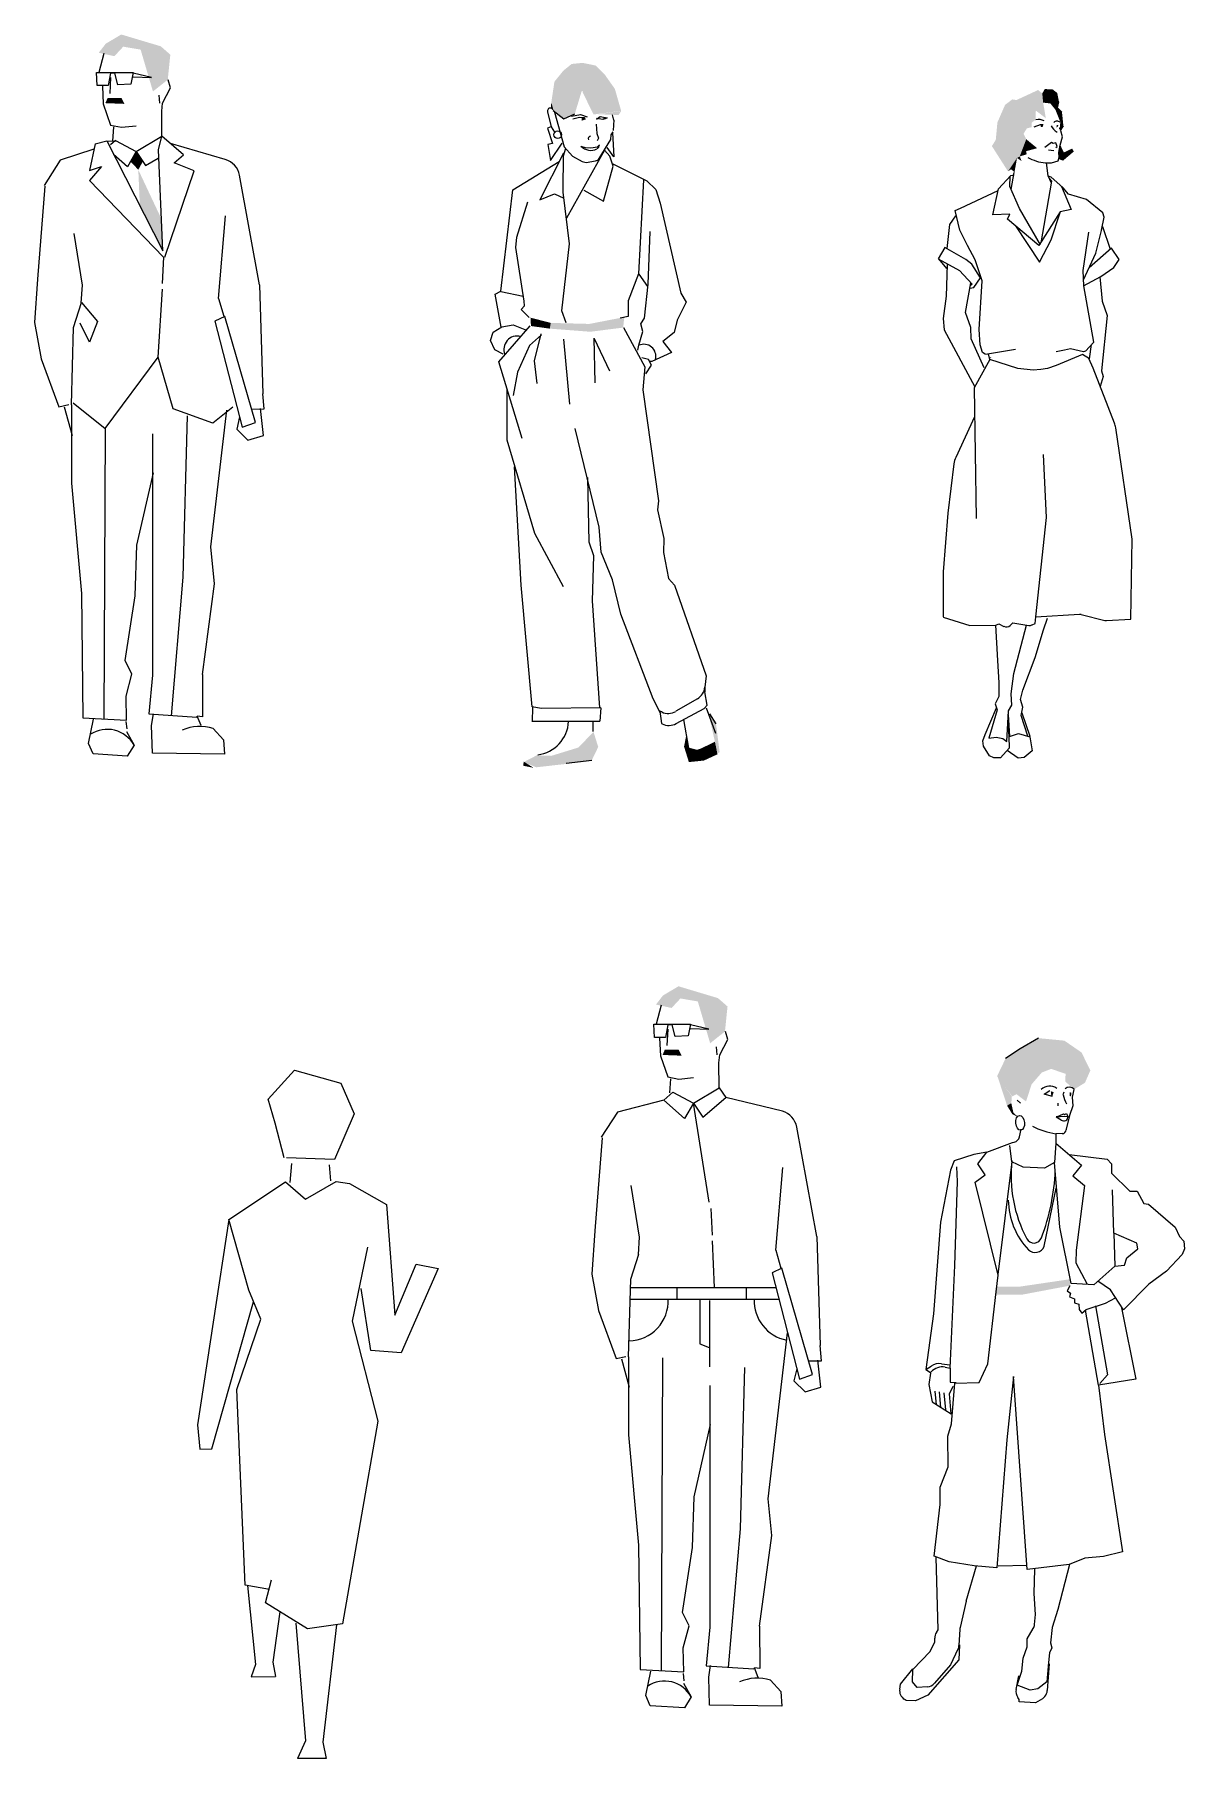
# Model space of a CAD drawing. Extents: x 116 to 135, y 123.1 to 129.1.
# Drawn here: x 127.415 to 130.249, y 123.714 to 127.963 of the extents above; entities that cross this region are included whole.
import ezdxf

# ---------------------------------------------------------------- set-up
doc = ezdxf.new("R2010")
doc.units = 0
doc.layers.get('0').update_dxf_attribs({"linetype": 'CONTINUOUS'})

msp = doc.modelspace()

# ---------------------------------------------------------------- linework, layer by layer
for p, q in [((127.586, 127.916), (127.5734, 127.8691)), ((127.5698, 127.8366), (127.568, 127.8691)), ((127.568, 127.8691), (127.6077, 127.8691)), ((127.6023, 127.8673), (127.5969, 127.8366)), ((127.6023, 127.8565), (127.6005, 127.8168)), ((127.6131, 127.8673), (127.6023, 127.8673)), ((127.6077, 127.8691), (127.6582, 127.8691)), ((127.6203, 127.8384), (127.6131, 127.8673)), ((127.6582, 127.8691), (127.6528, 127.8402)), ((127.7033, 127.8565), (127.6582, 127.8673)), ((127.6582, 127.8583), (127.7033, 127.8565)), ((127.7502, 127.8312), (127.7448, 127.851)), ((127.5969, 127.8366), (127.5698, 127.8366)), ((127.5824, 127.8348), (127.5842, 127.7915)), ((127.6528, 127.8402), (127.6203, 127.8384)), ((127.7214, 127.8132), (127.7232, 127.7933)), ((127.7304, 127.7933), (127.7502, 127.8312)), ((127.5842, 127.7915), (127.6023, 127.7392)), ((127.7286, 127.7735), (127.7304, 127.7933)), ((127.729, 127.7121), (127.7286, 127.7735)), ((128.679, 127.7721), (128.6878, 127.7349)), ((128.6932, 127.7754), (128.7196, 127.7543)), ((128.6965, 127.7711), (128.7202, 127.686)), ((128.7196, 127.7543), (128.7462, 127.7673)), ((128.7385, 127.7613), (128.7603, 127.7654)), ((128.7603, 127.7654), (128.777, 127.7598)), ((128.8429, 127.7517), (128.8393, 127.7641)), ((129.9358, 127.7814), (129.9395, 127.7965)), ((129.9469, 127.771), (129.9358, 127.7814)), ((127.6023, 127.7392), (127.6293, 127.7337)), ((127.6093, 127.7346), (127.607, 127.6997)), ((127.6293, 127.7337), (127.6654, 127.7374)), ((128.6873, 127.7347), (128.679, 127.7317)), ((128.679, 127.7317), (128.6914, 127.6938)), ((128.6878, 127.7349), (128.6967, 127.7216)), ((128.7416, 127.7543), (128.7581, 127.7585)), ((128.7581, 127.7585), (128.7701, 127.7579)), ((128.7701, 127.7579), (128.7708, 127.7529)), ((128.7988, 127.7413), (128.8006, 127.7182)), ((128.8001, 127.7539), (128.8088, 127.7608)), ((128.8152, 127.7526), (128.8001, 127.7556)), ((128.8088, 127.7608), (128.8263, 127.7574)), ((128.8263, 127.7574), (128.8152, 127.7526)), ((128.8362, 127.7153), (128.8413, 127.723)), ((128.8419, 127.7255), (128.8431, 127.7519)), ((129.8787, 127.7351), (129.8942, 127.7408)), ((129.8942, 127.7408), (129.9007, 127.7408)), ((129.9432, 127.7259), (129.9503, 127.7377)), ((129.9485, 127.7099), (129.9439, 127.7252)), ((127.5616, 127.6798), (127.4781, 127.6524)), ((127.5645, 127.6934), (127.5503, 127.6273)), ((127.5645, 127.6934), (127.5935, 127.7004)), ((127.5935, 127.7004), (127.6149, 127.6995)), ((127.5935, 127.7004), (127.7311, 127.4296)), ((127.6149, 127.7013), (127.6023, 127.6904)), ((127.6149, 127.7013), (127.6654, 127.6742)), ((127.6654, 127.6742), (127.729, 127.7121)), ((127.7204, 127.6781), (127.729, 127.7121)), ((127.7818, 127.6659), (127.729, 127.7121)), ((127.885, 127.6546), (127.7502, 127.694)), ((128.6914, 127.6938), (128.6799, 127.691)), ((128.6799, 127.691), (128.6868, 127.6516)), ((128.6868, 127.6516), (128.715, 127.6943)), ((128.7232, 127.6819), (128.7181, 127.6626)), ((128.7202, 127.686), (128.7407, 127.6626)), ((128.7612, 127.6871), (128.7721, 127.6841)), ((128.7721, 127.6841), (128.7855, 127.6835)), ((128.7855, 127.6835), (128.8021, 127.6853)), ((128.8006, 127.7182), (128.8045, 127.7068)), ((128.8045, 127.7068), (128.8015, 127.7003)), ((128.8021, 127.6853), (128.8074, 127.6908)), ((128.8063, 127.6568), (128.8349, 127.7037)), ((128.8424, 127.6608), (128.8262, 127.6842)), ((128.8349, 127.7037), (128.8362, 127.7153)), ((128.8395, 127.7208), (128.8424, 127.6608)), ((129.9208, 127.6962), (129.9045, 127.6836)), ((129.9253, 127.6938), (129.9208, 127.6962)), ((129.9318, 127.6957), (129.9253, 127.6938)), ((129.9316, 127.6838), (129.9351, 127.6861)), ((129.9351, 127.6861), (129.9318, 127.6957)), ((129.9394, 127.6716), (129.9428, 127.6899)), ((129.9428, 127.6899), (129.9485, 127.7099)), ((127.4781, 127.6524), (127.4385, 127.5904)), ((127.5503, 127.6273), (127.5805, 127.6368)), ((127.5805, 127.6368), (127.5508, 127.6029)), ((127.6438, 127.6363), (127.6095, 127.667)), ((127.6654, 127.6742), (127.6438, 127.6363)), ((127.6654, 127.6742), (127.6889, 127.6399)), ((127.6889, 127.6399), (127.7196, 127.658)), ((127.7311, 127.4296), (127.7204, 127.6781)), ((127.7595, 127.6465), (127.7818, 127.6659)), ((127.8084, 127.6264), (127.7595, 127.6465)), ((128.594, 127.5796), (128.7078, 127.6498)), ((128.7186, 127.6703), (128.6603, 127.5547)), ((128.7177, 127.574), (128.7186, 127.6703)), ((128.8196, 127.6776), (128.7257, 127.5102)), ((128.7407, 127.6626), (128.7648, 127.6496)), ((128.7648, 127.6496), (128.7743, 127.6474)), ((128.7743, 127.6474), (128.7975, 127.6509)), ((128.8175, 127.5521), (128.8408, 127.6377)), ((128.8328, 127.6624), (128.8196, 127.6776)), ((128.8408, 127.6377), (128.8328, 127.6624)), ((128.84, 127.6434), (128.9237, 127.6015)), ((129.9066, 127.646), (129.9207, 127.6463)), ((129.9127, 127.614), (129.9086, 127.6458)), ((129.9137, 127.6781), (129.9266, 127.6765)), ((129.9207, 127.6463), (129.9377, 127.6509)), ((129.9377, 127.6509), (129.9402, 127.6604)), ((129.9402, 127.6604), (129.9394, 127.6716)), ((127.5508, 127.6029), (127.7327, 127.4138)), ((127.7361, 127.4138), (127.8084, 127.6264)), ((127.9694, 127.3456), (127.9202, 127.6156)), ((128.916, 127.604), (128.9031, 127.3724)), ((128.9237, 127.6015), (128.9457, 127.5805)), ((129.7901, 127.5818), (129.8207, 127.6153)), ((129.8185, 127.5875), (129.8189, 127.6133)), ((129.8207, 127.6153), (129.8292, 127.6164)), ((129.8215, 127.5807), (129.8293, 127.6223)), ((129.9209, 127.6007), (129.8944, 127.449)), ((129.9122, 127.6142), (129.9193, 127.6117)), ((129.9209, 127.596), (129.9127, 127.614)), ((129.9149, 127.6074), (129.9209, 127.6007)), ((129.9193, 127.6117), (129.9495, 127.5842)), ((127.4404, 127.5888), (127.4226, 127.3597)), ((128.5638, 127.3296), (128.594, 127.5796)), ((128.6603, 127.5547), (128.6967, 127.57)), ((128.6967, 127.57), (128.7195, 127.5594)), ((128.7335, 127.4469), (128.7177, 127.574)), ((128.7683, 127.5787), (128.8175, 127.5521)), ((128.9457, 127.5805), (128.9568, 127.5464)), ((129.6972, 127.5346), (129.7893, 127.578)), ((129.7765, 127.5181), (129.7901, 127.5818)), ((129.8418, 127.534), (129.8185, 127.5875)), ((129.9454, 127.5879), (129.9697, 127.5309)), ((129.9629, 127.5691), (129.9495, 127.5842)), ((130.007, 127.5561), (129.9629, 127.5691)), ((130.0473, 127.5226), (130.007, 127.5561)), ((127.8687, 127.3118), (127.8857, 127.5159)), ((128.6033, 127.4633), (128.6308, 127.5503)), ((128.9568, 127.5464), (129.0076, 127.3254)), ((129.6844, 127.5152), (129.6696, 127.4943)), ((129.6838, 127.5289), (129.6972, 127.5346)), ((129.6953, 127.4802), (129.6838, 127.5289)), ((129.8185, 127.5199), (129.7765, 127.5181)), ((129.8128, 127.5071), (129.8185, 127.5199)), ((129.8936, 127.4442), (129.8418, 127.534)), ((129.9426, 127.5255), (129.8902, 127.4423)), ((129.9202, 127.4564), (129.9426, 127.5234)), ((129.9697, 127.5309), (129.9426, 127.5255)), ((130.0445, 127.48), (130.0506, 127.5122)), ((130.0506, 127.5122), (130.0473, 127.5226)), ((127.5117, 127.4717), (127.5321, 127.3444)), ((128.9271, 127.3474), (128.9322, 127.477)), ((129.6696, 127.4943), (129.6629, 127.435)), ((129.7139, 127.4424), (129.6953, 127.4802)), ((129.8902, 127.4423), (129.8128, 127.5071)), ((129.8324, 127.4907), (129.8915, 127.4017)), ((129.9989, 127.3805), (130.0131, 127.4753)), ((130.0306, 127.4239), (130.0468, 127.4891)), ((130.0468, 127.4891), (130.0656, 127.4335)), ((128.6011, 127.4378), (128.6033, 127.4633)), ((128.6215, 127.3055), (128.6011, 127.4378)), ((128.7141, 127.2812), (128.7335, 127.4469)), ((129.6584, 127.4374), (129.6418, 127.4098)), ((129.7096, 127.4081), (129.6584, 127.4374)), ((129.7327, 127.4069), (129.7139, 127.4424)), ((129.8915, 127.4017), (129.9202, 127.4564)), ((130, 127.3576), (130.0306, 127.4239)), ((130.0689, 127.4363), (130.0138, 127.3875)), ((130.0879, 127.4082), (130.0689, 127.4363)), ((127.7327, 127.4138), (127.7293, 127.3492)), ((129.6418, 127.4098), (129.6945, 127.3805)), ((129.6424, 127.4095), (129.6627, 127.3858)), ((129.6641, 127.3954), (129.6613, 127.3172)), ((129.7245, 127.3964), (129.7096, 127.4081)), ((129.746, 127.3631), (129.7245, 127.3964)), ((129.7502, 127.3555), (129.7327, 127.4069)), ((130.0424, 127.3657), (130.0746, 127.3882)), ((130.0746, 127.3882), (130.0879, 127.4082)), ((127.4226, 127.3597), (127.415, 127.2528)), ((127.5321, 127.3444), (127.5295, 127.3012)), ((127.9694, 127.3456), (127.9775, 127.0771)), ((128.9031, 127.3724), (128.8783, 127.3064)), ((128.9045, 127.3719), (128.9254, 127.3414)), ((128.9185, 127.2633), (128.9271, 127.3474)), ((129.6945, 127.3805), (129.7254, 127.3468)), ((129.7089, 127.2772), (129.7219, 127.3507)), ((129.7254, 127.3468), (129.7205, 127.3428)), ((129.7293, 127.3387), (129.746, 127.3631)), ((129.7431, 127.2354), (129.7502, 127.3555)), ((130.0007, 127.3434), (129.9989, 127.3805)), ((130.0003, 127.3432), (130.0424, 127.3657)), ((130.025, 127.2043), (130.0007, 127.3434)), ((130.0403, 127.365), (130.0457, 127.3051)), ((127.5112, 127.2403), (127.5311, 127.3021)), ((127.5311, 127.3021), (127.5701, 127.2553)), ((127.7198, 127.1671), (127.7306, 127.3351)), ((127.8687, 127.3118), (127.8812, 127.268)), ((128.5503, 127.3227), (128.5638, 127.3296)), ((128.5646, 127.2415), (128.5503, 127.3227)), ((128.564, 127.3288), (128.6192, 127.3172)), ((128.6226, 127.2938), (128.6215, 127.3055)), ((128.8783, 127.3064), (128.8779, 127.2679)), ((129.021, 127.3025), (128.9986, 127.2582)), ((129.0076, 127.3254), (129.021, 127.3025)), ((129.6613, 127.3172), (129.6539, 127.2623)), ((129.7195, 127.3371), (129.7293, 127.3387)), ((130.0457, 127.3051), (130.0582, 127.2696)), ((127.5701, 127.2553), (127.5506, 127.2046)), ((127.8838, 127.2677), (127.8596, 127.2562)), ((127.8596, 127.2562), (127.927, 126.9945)), ((127.9593, 127.0061), (127.8838, 127.2677)), ((128.6146, 127.2849), (128.6226, 127.2938)), ((128.6342, 127.2654), (128.6146, 127.2849)), ((128.7251, 127.252), (128.7141, 127.2812)), ((128.8779, 127.2679), (128.8582, 127.2631)), ((128.9089, 127.2497), (128.9185, 127.2633)), ((128.9986, 127.2582), (128.9914, 127.2283)), ((129.6539, 127.2623), (129.6564, 127.2343)), ((129.722, 127.2407), (129.7089, 127.2772)), ((130.0582, 127.2696), (130.0442, 127.1339)), ((127.415, 127.2528), (127.4318, 127.1631)), ((127.5059, 127.0496), (127.5112, 127.2403)), ((127.5506, 127.2046), (127.5272, 127.2514)), ((128.5384, 127.2086), (128.5455, 127.229)), ((128.5455, 127.229), (128.5664, 127.2422)), ((128.5594, 127.1554), (128.6367, 127.2448)), ((128.5664, 127.2422), (128.5943, 127.2467)), ((128.5943, 127.2467), (128.6277, 127.2338)), ((128.664, 127.2223), (128.6346, 127.1964)), ((128.6631, 127.2245), (128.6464, 127.1582)), ((128.7188, 127.2119), (128.7333, 127.0515)), ((128.7931, 127.2139), (128.796, 127.1037)), ((128.7941, 127.2136), (128.8323, 127.1334)), ((128.8664, 127.2406), (128.9193, 127.1431)), ((128.9045, 127.1971), (128.9144, 127.2303)), ((128.9144, 127.2303), (128.9089, 127.2497)), ((128.9914, 127.2283), (128.9632, 127.2058)), ((129.6564, 127.2343), (129.7319, 127.0942)), ((129.7233, 127.2121), (129.722, 127.2407)), ((129.755, 127.1409), (129.7233, 127.2121)), ((129.7455, 127.1978), (129.7431, 127.2354)), ((128.5491, 127.1852), (128.5384, 127.2086)), ((128.57, 127.1745), (128.5491, 127.1852)), ((128.6346, 127.1964), (128.6055, 127.1299)), ((128.9017, 127.1844), (128.9045, 127.1971)), ((128.9843, 127.179), (128.9362, 127.1567)), ((128.9632, 127.2058), (128.9843, 127.179)), ((129.7512, 127.1789), (129.7455, 127.1978)), ((129.7577, 127.1747), (129.7512, 127.1789)), ((129.8325, 127.1859), (129.7585, 127.1742)), ((129.7687, 127.1612), (129.7657, 127.1752)), ((129.9976, 127.1736), (129.9325, 127.1464)), ((129.953, 127.1847), (129.9327, 127.1801)), ((129.9678, 127.1881), (129.953, 127.1847)), ((129.9996, 127.1808), (129.9678, 127.1881)), ((130.0145, 127.1631), (129.9976, 127.1736)), ((130.0046, 127.1821), (129.9996, 127.1808)), ((130.025, 127.2043), (130.0046, 127.1821)), ((130.0145, 127.1631), (130.0199, 127.1988)), ((127.4318, 127.1631), (127.4752, 127.045)), ((127.5894, 126.9915), (127.7198, 127.1671)), ((127.7565, 127.0397), (127.7198, 127.1671)), ((128.6163, 126.9666), (128.5594, 127.1554)), ((128.6055, 127.1299), (128.5947, 127.073)), ((128.6464, 127.1582), (128.653, 127.1027)), ((128.9284, 127.1613), (128.9113, 127.1659)), ((128.9193, 127.1431), (128.9139, 127.0865)), ((128.9216, 127.1265), (128.9352, 127.1472)), ((128.9352, 127.1472), (128.9284, 127.1613)), ((128.9362, 127.1567), (128.9312, 127.1565)), ((129.7687, 127.1612), (129.7305, 127.0915)), ((129.8379, 127.1393), (129.7687, 127.1612)), ((129.7713, 127.1659), (129.7707, 127.1664)), ((129.8758, 127.1354), (129.8379, 127.1393)), ((129.8948, 127.1368), (129.8758, 127.1354)), ((129.9111, 127.1397), (129.8948, 127.1368)), ((129.9325, 127.1464), (129.9111, 127.1397)), ((130.024, 127.1403), (130.0131, 127.164)), ((130.0762, 127.0048), (130.024, 127.1403)), ((130.0442, 127.1339), (130.0485, 127.1193)), ((128.5799, 126.9624), (128.5794, 127.0874)), ((128.9139, 127.0865), (128.9528, 126.8129)), ((129.7305, 127.0915), (129.7351, 126.7695)), ((130.0485, 127.1193), (130.0408, 127.0947)), ((127.4752, 127.045), (127.4993, 127.0504)), ((127.4882, 127.0447), (127.5077, 126.9745)), ((127.5059, 127.0496), (127.5058, 126.8569)), ((127.5104, 127.0551), (127.5894, 126.9915)), ((127.9041, 127.0442), (127.8547, 127.0048)), ((127.9809, 127.0397), (127.9775, 127.0771)), ((127.8547, 127.0048), (127.7565, 127.0397)), ((127.7915, 127.023), (127.7809, 126.6253)), ((127.8498, 126.6997), (127.8891, 127.0363)), ((127.9204, 127.0201), (127.9134, 126.9901)), ((127.927, 126.9945), (127.9593, 127.0061)), ((127.9496, 127.0395), (127.9809, 127.0397)), ((127.9797, 126.9745), (127.9719, 127.0408)), ((129.7315, 127.0204), (129.6852, 126.9203)), ((127.5894, 126.9915), (127.5857, 126.2758)), ((127.7059, 126.9784), (127.7059, 126.3833)), ((127.9134, 126.9901), (127.9407, 126.9627)), ((127.9407, 126.9627), (127.9797, 126.9745)), ((128.6476, 126.7326), (128.5799, 126.9624)), ((128.8066, 126.7485), (128.7473, 126.9917)), ((130.1199, 126.7186), (130.0793, 126.9933)), ((129.9086, 126.7721), (129.9016, 126.927)), ((127.6671, 126.7043), (127.7081, 126.8826)), ((128.6144, 126.6056), (128.5974, 126.8974)), ((129.6806, 126.9041), (129.6659, 126.783)), ((127.5058, 126.8569), (127.5305, 126.585)), ((128.7819, 126.7116), (128.7788, 126.8706)), ((128.9528, 126.8129), (128.9501, 126.7914)), ((128.9501, 126.7914), (128.966, 126.7203)), ((128.811, 126.6863), (128.8066, 126.7485)), ((129.6659, 126.783), (129.654, 126.6381)), ((129.8823, 126.5271), (129.9086, 126.7721)), ((127.6634, 126.5794), (127.6671, 126.7043)), ((128.7185, 126.6011), (128.6476, 126.7326)), ((128.7929, 126.6776), (128.7819, 126.7116)), ((128.966, 126.7203), (128.965, 126.686)), ((130.1168, 126.5216), (130.1199, 126.7186)), ((127.8589, 126.6088), (127.8498, 126.6997)), ((128.7904, 126.5667), (128.7929, 126.6776)), ((128.8393, 126.6181), (128.811, 126.6863)), ((128.965, 126.686), (128.9776, 126.6221)), ((127.7809, 126.6253), (127.7516, 126.2834)), ((128.8596, 126.5339), (128.8393, 126.6181)), ((128.9776, 126.6221), (128.992, 126.6052)), ((129.654, 126.6381), (129.6541, 126.5271)), ((127.5305, 126.585), (127.5344, 126.2785)), ((127.6385, 126.4195), (127.6634, 126.5794)), ((127.8289, 126.3854), (127.8589, 126.6088)), ((128.6417, 126.3055), (128.6144, 126.6056)), ((128.992, 126.6052), (129.07, 126.3816)), ((128.8078, 126.3029), (128.7904, 126.5667)), ((128.9393, 126.3253), (128.8596, 126.5339)), ((129.8823, 126.5271), (129.9899, 126.5335)), ((129.994, 126.5331), (130.0522, 126.5183)), ((129.6541, 126.5265), (129.7196, 126.5061)), ((129.7196, 126.5061), (129.7841, 126.5069)), ((129.7831, 126.5069), (129.7883, 126.4193)), ((129.7841, 126.5069), (129.7909, 126.5103)), ((129.7909, 126.5103), (129.8037, 126.5039)), ((129.8189, 126.5062), (129.8254, 126.5123)), ((129.8254, 126.5123), (129.8649, 126.5062)), ((129.8279, 126.3879), (129.8596, 126.5068)), ((129.873, 126.5074), (129.8807, 126.5112)), ((129.8807, 126.5112), (129.8823, 126.5271)), ((129.8807, 126.4269), (129.9013, 126.4955)), ((129.9013, 126.4955), (129.9108, 126.5239)), ((130.0564, 126.5179), (130.1168, 126.5216)), ((127.6548, 126.3861), (127.6385, 126.4195)), ((129.7883, 126.4193), (129.7914, 126.3649)), ((129.8506, 126.3467), (129.8807, 126.4269)), ((127.6408, 126.3322), (127.6548, 126.3861)), ((127.7059, 126.3833), (127.6969, 126.2879)), ((127.8289, 126.3854), (127.8289, 126.2811)), ((129.07, 126.3816), (129.067, 126.3539)), ((129.7914, 126.3649), (129.791, 126.331)), ((129.8219, 126.3372), (129.8279, 126.3879)), ((127.642, 126.2728), (127.6408, 126.3322)), ((128.9583, 126.2879), (128.9393, 126.3253)), ((129.0487, 126.3256), (128.9954, 126.2945)), ((129.0723, 126.3099), (129.0671, 126.3428)), ((129.791, 126.331), (129.7825, 126.3133)), ((129.8235, 126.3099), (129.8219, 126.3372)), ((129.8447, 126.324), (129.8506, 126.3467)), ((129.8507, 126.305), (129.8447, 126.324)), ((127.5344, 126.2785), (127.642, 126.2728)), ((127.6969, 126.2879), (127.8147, 126.2802)), ((127.7033, 126.2598), (127.7081, 126.2882)), ((127.8253, 126.2592), (127.8159, 126.2825)), ((127.8289, 126.2811), (127.8159, 126.2825)), ((128.6424, 126.3044), (128.6413, 126.2686)), ((128.6635, 126.3012), (128.6417, 126.3055)), ((128.8106, 126.3029), (128.6635, 126.3012)), ((128.8106, 126.3029), (128.8081, 126.2699)), ((128.9606, 126.2928), (128.9559, 126.295)), ((128.9559, 126.295), (128.9604, 126.2645)), ((128.9965, 126.2642), (129.0653, 126.3012)), ((129.0653, 126.3012), (129.0723, 126.3099)), ((129.0704, 126.3028), (129.0928, 126.2403)), ((129.0947, 126.2639), (129.0788, 126.2881)), ((129.7574, 126.2374), (129.7856, 126.3033)), ((129.7872, 126.298), (129.7663, 126.2284)), ((129.7825, 126.3133), (129.7872, 126.298)), ((129.8111, 126.2202), (129.8153, 126.2956)), ((129.8139, 126.2864), (129.8175, 126.2323)), ((129.8153, 126.2956), (129.8235, 126.3099)), ((129.8466, 126.2844), (129.8507, 126.305)), ((129.863, 126.233), (129.8466, 126.2844)), ((129.8479, 126.2909), (129.8673, 126.233)), ((127.5484, 126.2149), (127.5604, 126.2748)), ((127.6401, 126.2692), (127.6422, 126.2512)), ((127.6415, 126.2449), (127.6602, 126.211)), ((127.7057, 126.1911), (127.7033, 126.2598)), ((127.8555, 126.2523), (127.8811, 126.2242)), ((128.6403, 126.2699), (128.8081, 126.2699)), ((128.7912, 126.2695), (128.7912, 126.2451)), ((128.9604, 126.2645), (128.9617, 126.2638)), ((129.0145, 126.2739), (129.0266, 126.2035)), ((129.7517, 126.2216), (129.7574, 126.2374)), ((129.8136, 126.2689), (129.8161, 126.2321)), ((129.8175, 126.2323), (129.8397, 126.2395)), ((129.8397, 126.2395), (129.8541, 126.2354)), ((129.8541, 126.2354), (129.8675, 126.2317)), ((127.5595, 126.1894), (127.5484, 126.2149)), ((127.6602, 126.211), (127.6437, 126.1843)), ((127.8811, 126.2242), (127.8835, 126.1887)), ((129.0214, 126.2327), (129.0163, 126.2072)), ((129.0471, 126.1982), (129.0259, 126.2035)), ((129.7534, 126.2085), (129.7517, 126.2216)), ((129.7681, 126.1851), (129.7534, 126.2085)), ((129.7663, 126.2284), (129.7847, 126.2309)), ((129.7847, 126.2309), (129.8011, 126.2272)), ((129.8167, 126.2038), (129.7953, 126.1802)), ((129.8011, 126.2272), (129.8111, 126.2202)), ((129.8391, 126.1789), (129.8114, 126.198)), ((129.8161, 126.2321), (129.8167, 126.2038)), ((129.8734, 126.1967), (129.8533, 126.1803)), ((129.8675, 126.2317), (129.8734, 126.1967)), ((127.6437, 126.1843), (127.5595, 126.1894)), ((127.8835, 126.1887), (127.7057, 126.1911)), ((128.7887, 126.173), (128.7252, 126.1659)), ((129.7792, 126.1797), (129.7681, 126.1851)), ((129.7953, 126.1802), (129.7792, 126.1797)), ((129.8533, 126.1803), (129.8391, 126.1789)), ((128.9591, 125.5703), (128.9465, 125.5234)), ((128.941, 125.5234), (128.9807, 125.5234)), ((128.9428, 125.4909), (128.941, 125.5234)), ((128.9753, 125.5216), (128.9699, 125.4909)), ((128.9862, 125.5216), (128.9753, 125.5216)), ((128.9807, 125.5234), (129.0313, 125.5234)), ((128.9934, 125.4927), (128.9862, 125.5216)), ((129.0313, 125.5234), (129.0259, 125.4945)), ((129.0764, 125.5108), (129.0313, 125.5216)), ((129.0313, 125.5126), (129.0764, 125.5108)), ((128.9699, 125.4909), (128.9428, 125.4909)), ((128.9555, 125.4891), (128.9573, 125.4458)), ((128.9753, 125.5108), (128.9735, 125.4711)), ((129.0259, 125.4945), (128.9934, 125.4927)), ((129.1035, 125.4476), (129.1233, 125.4855)), ((129.1233, 125.4855), (129.1179, 125.5054)), ((129.8889, 125.489), (129.8435, 125.4629)), ((128.9573, 125.4458), (128.9753, 125.3935)), ((129.0944, 125.4675), (129.0962, 125.4476)), ((129.1017, 125.4278), (129.1035, 125.4476)), ((129.1021, 125.3664), (129.1017, 125.4278)), ((129.8435, 125.4629), (129.808, 125.4391)), ((127.9909, 125.3388), (128.0557, 125.41)), ((128.0557, 125.41), (128.1699, 125.378)), ((128.9753, 125.3935), (129.0024, 125.3881)), ((128.9824, 125.3889), (128.9801, 125.354)), ((129.0024, 125.3881), (129.0385, 125.3917)), ((128.1699, 125.378), (128.2031, 125.3026)), ((128.988, 125.3556), (128.9656, 125.3364)), ((128.988, 125.3556), (129.0385, 125.3285)), ((129.0385, 125.3285), (129.1021, 125.3664)), ((129.062, 125.2942), (129.1182, 125.3427)), ((129.1021, 125.3664), (129.1182, 125.3427)), ((129.2581, 125.3089), (129.1182, 125.3427)), ((129.9027, 125.351), (129.9171, 125.3596)), ((129.9237, 125.345), (129.9027, 125.351)), ((129.9515, 125.356), (129.9493, 125.3493)), ((129.9764, 125.3624), (129.9721, 125.3432)), ((129.9721, 125.3432), (129.9736, 125.322)), ((128.008, 125.2791), (127.9909, 125.3388)), ((128.2031, 125.3026), (128.1546, 125.1898)), ((128.8512, 125.3067), (128.8116, 125.2447)), ((128.9656, 125.3364), (128.8512, 125.3067)), ((129.0168, 125.2906), (128.9656, 125.3364)), ((129.0385, 125.3285), (129.0168, 125.2906)), ((129.0385, 125.3285), (129.062, 125.2942)), ((129.0776, 125.0844), (129.0385, 125.3285)), ((129.8367, 125.3362), (129.8444, 125.3285)), ((129.9345, 125.2953), (129.9508, 125.3027)), ((129.9369, 125.3285), (129.9369, 125.3224)), ((129.9508, 125.3027), (129.953, 125.3005)), ((129.953, 125.3005), (129.9582, 125.3034)), ((129.9582, 125.3034), (129.9612, 125.296)), ((129.9736, 125.322), (129.9657, 125.2981)), ((128.0299, 125.1937), (128.008, 125.2791)), ((129.3424, 124.9999), (129.2932, 125.2699)), ((129.842, 125.2457), (129.8464, 125.2648)), ((129.9422, 125.2948), (129.9328, 125.2952)), ((129.9328, 125.2952), (129.945, 125.2873)), ((129.9617, 125.296), (129.9422, 125.2948)), ((129.9572, 125.2645), (129.9571, 125.2631)), ((129.9657, 125.2981), (129.9572, 125.2645)), ((128.8135, 125.2431), (128.7957, 125.014)), ((129.7619, 125.2083), (129.8249, 125.2316)), ((129.8229, 125.1844), (129.8187, 125.2245)), ((129.8249, 125.2316), (129.8293, 125.2327)), ((129.9315, 125.2305), (129.9282, 125.1823)), ((129.9474, 125.2536), (129.9315, 125.2532)), ((129.9315, 125.2532), (129.9317, 125.2301)), ((129.9315, 125.2305), (129.9946, 125.1763)), ((128.1546, 125.1898), (128.0356, 125.1938)), ((128.0481, 125.18), (128.0445, 125.1336)), ((128.1408, 125.1765), (128.1444, 125.1372)), ((129.6811, 125.1867), (129.6722, 125.1639)), ((129.7293, 125.2019), (129.6811, 125.1867)), ((129.7619, 125.2083), (129.7293, 125.2019)), ((129.7399, 125.1792), (129.7619, 125.2083)), ((129.7578, 125.1521), (129.7399, 125.1792)), ((129.8229, 125.1844), (129.7888, 124.9062)), ((129.8512, 125.1712), (129.8229, 125.1844)), ((129.9282, 125.1823), (129.9041, 125.1686)), ((129.9419, 125.0234), (129.9282, 125.1823)), ((129.9643, 125.2023), (130.0585, 125.1909)), ((129.9946, 125.1763), (129.9739, 125.15)), ((130.0585, 125.1909), (130.0692, 125.1795)), ((130.0692, 125.1795), (130.069, 125.1562)), ((127.8935, 125.0422), (128.0337, 125.1347)), ((128.0337, 125.1347), (128.0825, 125.0919)), ((128.0825, 125.0919), (128.1584, 125.1359)), ((128.1584, 125.1359), (128.1909, 125.1311)), ((128.1909, 125.1311), (128.2823, 125.0791)), ((129.2418, 124.9661), (129.2588, 125.1702)), ((129.6722, 125.1639), (129.6473, 125.0354)), ((129.683, 124.929), (129.6898, 125.1355)), ((129.6898, 125.1355), (129.6875, 125.1718)), ((129.7327, 125.1344), (129.7578, 125.1521)), ((129.7895, 124.9051), (129.7327, 125.1344)), ((129.9041, 125.1686), (129.8512, 125.1712)), ((129.9739, 125.15), (130.0021, 125.1256)), ((130.069, 125.1562), (130.1141, 125.1119)), ((128.8848, 125.126), (128.9051, 124.9988)), ((129.9029, 124.976), (129.9326, 125.1196)), ((130.0021, 125.1256), (129.9815, 124.9663)), ((130.0749, 125.0083), (130.071, 125.1151)), ((130.1141, 125.1119), (130.1321, 125.1115)), ((130.1321, 125.1115), (130.1485, 125.0817)), ((128.2823, 125.0791), (128.3028, 124.8065)), ((129.0817, 125.0691), (129.0846, 125.0035)), ((130.1485, 125.0817), (130.1604, 125.0797)), ((130.1604, 125.0797), (130.2256, 125.0228)), ((127.8935, 125.0422), (127.8168, 124.5359)), ((127.9434, 124.8679), (127.8935, 125.0422)), ((128.7957, 125.014), (128.788, 124.9071)), ((129.6473, 125.0354), (129.6302, 124.8098)), ((129.9696, 124.8847), (129.9419, 125.0234)), ((130.1311, 124.9836), (130.0749, 125.0083)), ((130.0749, 125.0083), (130.0768, 124.9267)), ((130.2256, 125.0228), (130.2365, 125)), ((128.2356, 124.9738), (128.1979, 124.7911)), ((128.9051, 124.9988), (128.9026, 124.9555)), ((129.0907, 124.8741), (129.0859, 124.9894)), ((129.2418, 124.9661), (129.2543, 124.9224)), ((129.3424, 124.9999), (129.3506, 124.7314)), ((129.9815, 124.9663), (129.9807, 124.9355)), ((130.1064, 124.9473), (130.1338, 124.9697)), ((130.1338, 124.9697), (130.1311, 124.9836)), ((130.2365, 125), (130.2468, 124.9883)), ((130.2488, 124.9701), (130.243, 124.9557)), ((130.2468, 124.9883), (130.2488, 124.9701)), ((128.3028, 124.8065), (128.3556, 124.9317)), ((128.4098, 124.9214), (128.3182, 124.7133)), ((128.3556, 124.9317), (128.4098, 124.9214)), ((128.8843, 124.8946), (128.9041, 124.9564)), ((129.2568, 124.922), (129.2326, 124.9105)), ((129.3323, 124.6604), (129.2568, 124.922)), ((129.6717, 124.6756), (129.683, 124.929)), ((129.9807, 124.9355), (130.0087, 124.8824)), ((130.0253, 124.8814), (130.0768, 124.927)), ((130.0768, 124.927), (130.1006, 124.9296)), ((130.1006, 124.9296), (130.1064, 124.9473)), ((130.243, 124.9557), (130.2048, 124.9146)), ((128.788, 124.9071), (128.8049, 124.8175)), ((128.879, 124.7039), (128.8843, 124.8946)), ((129.2326, 124.9105), (129.3001, 124.6488)), ((129.7849, 124.8634), (129.7895, 124.9051)), ((129.966, 124.8783), (129.9596, 124.8663)), ((130.0253, 124.8814), (129.9696, 124.8847)), ((130.0665, 124.8689), (130.0356, 124.8904)), ((130.1607, 124.8828), (130.0983, 124.8198)), ((130.2048, 124.9146), (130.1607, 124.8828)), ((127.8523, 124.4765), (127.955, 124.8392)), ((127.9724, 124.7961), (127.9434, 124.8679)), ((128.2438, 124.7188), (128.2203, 124.8724)), ((128.8829, 124.8461), (129.2492, 124.8461)), ((128.8837, 124.8741), (129.242, 124.8741)), ((128.9981, 124.8741), (128.9981, 124.8461)), ((129.0547, 124.8443), (129.0547, 124.7353)), ((129.0787, 124.8421), (129.0787, 124.6787)), ((129.169, 124.8741), (129.169, 124.8461)), ((129.7638, 124.6862), (129.7849, 124.8634)), ((129.9596, 124.8663), (129.9678, 124.8605)), ((129.9678, 124.8605), (129.9651, 124.8511)), ((129.9651, 124.8511), (129.9774, 124.8463)), ((129.9774, 124.8463), (129.9781, 124.8369)), ((129.9781, 124.8369), (129.9882, 124.8335)), ((129.9882, 124.8335), (129.9889, 124.8202)), ((130.0062, 124.8206), (130.0542, 124.8358)), ((130.0542, 124.8358), (130.0788, 124.8489)), ((130.0983, 124.8198), (130.0665, 124.8689)), ((127.9133, 124.6234), (127.9724, 124.7961)), ((128.1979, 124.7911), (128.2614, 124.5453)), ((128.8049, 124.8175), (128.8483, 124.6994)), ((129.6302, 124.8098), (129.6117, 124.6721)), ((129.9889, 124.8202), (129.9956, 124.811)), ((129.9956, 124.811), (130.0062, 124.8206)), ((130.0372, 124.634), (130.0046, 124.8184)), ((130.0294, 124.8289), (130.0587, 124.6592)), ((130.0934, 124.8246), (130.1285, 124.6489)), ((129.2228, 124.354), (129.2706, 124.7631)), ((128.3182, 124.7133), (128.2438, 124.7188)), ((128.8483, 124.6994), (128.8724, 124.7047)), ((129.0547, 124.7353), (129.0776, 124.7266)), ((129.354, 124.694), (129.3506, 124.7314)), ((128.8612, 124.699), (128.8807, 124.6288)), ((128.879, 124.7039), (128.8788, 124.5112)), ((128.9627, 124.701), (128.9588, 123.9301)), ((129.1646, 124.6773), (129.154, 124.2796)), ((129.2935, 124.6744), (129.2864, 124.6444)), ((129.3227, 124.6938), (129.354, 124.694)), ((129.3527, 124.6288), (129.3449, 124.6951)), ((129.6117, 124.6721), (129.6244, 124.6806)), ((129.6117, 124.6721), (129.6229, 124.6649)), ((129.6229, 124.6633), (129.6185, 124.6355)), ((129.6229, 124.6649), (129.6244, 124.6665)), ((129.6502, 124.6867), (129.6716, 124.6839)), ((129.659, 124.678), (129.6717, 124.6756)), ((129.6717, 124.6756), (129.6714, 124.641)), ((129.743, 124.6403), (129.7638, 124.6862)), ((127.9345, 124.1408), (127.9133, 124.6234)), ((129.0789, 124.6327), (129.0789, 124.0377)), ((129.2864, 124.6444), (129.3137, 124.6171)), ((129.3001, 124.6488), (129.3323, 124.6604)), ((129.3137, 124.6171), (129.3527, 124.6288)), ((129.6185, 124.6355), (129.6273, 124.593)), ((129.67, 124.6127), (129.6786, 124.6309)), ((129.6714, 124.641), (129.6865, 124.64)), ((129.6743, 124.5388), (129.683, 124.6391)), ((129.683, 124.6391), (129.743, 124.6403)), ((129.8275, 124.6554), (129.8112, 124.4988)), ((129.8607, 124.1798), (129.8275, 124.6554)), ((130.1285, 124.6489), (130.0372, 124.634)), ((130.0372, 124.634), (130.0514, 124.5119)), ((130.0587, 124.6592), (130.0402, 124.6376)), ((129.6273, 124.593), (129.6742, 124.5635)), ((129.6377, 124.5852), (129.6346, 124.6191)), ((129.6485, 124.579), (129.6454, 124.6176)), ((129.6608, 124.5728), (129.6562, 124.6145)), ((129.6742, 124.5635), (129.67, 124.6127)), ((127.8168, 124.5359), (127.8225, 124.4762)), ((128.2614, 124.5453), (128.174, 124.0452)), ((129.0402, 124.3586), (129.0811, 124.537)), ((129.6654, 124.5083), (129.6743, 124.5388)), ((128.8788, 124.5112), (128.9035, 124.2393)), ((129.6666, 124.4325), (129.6654, 124.5083)), ((129.8112, 124.4988), (129.7867, 124.1835)), ((130.0514, 124.5119), (130.096, 124.223)), ((127.8225, 124.4762), (127.8523, 124.4765)), ((129.6468, 124.3824), (129.6666, 124.4325)), ((129.6467, 124.3395), (129.6468, 124.3824)), ((129.0365, 124.2337), (129.0402, 124.3586)), ((129.2319, 124.2631), (129.2228, 124.354)), ((129.6318, 124.212), (129.6467, 124.3395)), ((128.9035, 124.2393), (128.9075, 123.9328)), ((129.154, 124.2796), (129.1247, 123.9378)), ((129.2019, 124.0398), (129.2319, 124.2631)), ((129.0116, 124.0738), (129.0365, 124.2337)), ((129.6692, 124.1981), (129.6318, 124.212)), ((129.6416, 124.0307), (129.6369, 124.2101)), ((129.7306, 124.1882), (129.6692, 124.1981)), ((130.0028, 124.2077), (129.9647, 124.1921)), ((130.0491, 124.2113), (130.0028, 124.2077)), ((130.096, 124.223), (130.0491, 124.2113)), ((127.9839, 124.0974), (127.9987, 124.1544)), ((129.7108, 124.1014), (129.7364, 124.1888)), ((129.7867, 124.1835), (129.7306, 124.1882)), ((129.8608, 124.1897), (129.7894, 124.1873)), ((129.9647, 124.1921), (129.8607, 124.1798)), ((129.8783, 124.12), (129.8797, 124.1805)), ((129.9655, 124.1917), (129.9367, 124.0805)), ((127.9944, 124.1306), (127.9345, 124.1408)), ((127.9398, 124.1399), (127.96, 123.9456)), ((129.882, 124.0682), (129.8783, 124.12)), ((128.0876, 124.0335), (127.9839, 124.0974)), ((128.0197, 124.0753), (128.0019, 123.9509)), ((129.0279, 124.0404), (129.0116, 124.0738)), ((129.7108, 124.1014), (129.6957, 124.0365)), ((129.8794, 124.0441), (129.882, 124.0682)), ((129.9367, 124.0805), (129.9227, 124.0366)), ((128.0591, 124.047), (128.0827, 123.7573)), ((128.174, 124.0452), (128.0876, 124.0335)), ((128.159, 124.0431), (128.1258, 123.7538)), ((129.0138, 123.9865), (129.0279, 124.0404)), ((129.0789, 124.0377), (129.07, 123.9422)), ((129.2019, 124.0398), (129.202, 123.9354)), ((129.6373, 124.0241), (129.6416, 124.0307)), ((129.6951, 124.0321), (129.6931, 123.9925)), ((129.861, 124.0089), (129.876, 124.034)), ((129.9227, 124.0366), (129.9186, 123.9989)), ((129.0151, 123.9271), (129.0138, 123.9865)), ((129.6223, 123.9775), (129.6333, 124.0012)), ((129.6333, 124.0012), (129.6332, 124.0101)), ((129.6906, 123.9829), (129.6722, 123.9444)), ((129.6944, 123.9935), (129.6923, 123.9566)), ((129.851, 123.9609), (129.8612, 123.9889)), ((129.8612, 123.9889), (129.861, 124.0089)), ((129.9216, 123.9863), (129.9159, 123.9742)), ((129.9186, 123.9989), (129.9216, 123.9863)), ((127.96, 123.9456), (127.9493, 123.9147)), ((128.0019, 123.9509), (128.0085, 123.9155)), ((129.07, 123.9422), (129.1878, 123.9345)), ((129.0764, 123.9141), (129.0811, 123.9426)), ((129.5796, 123.9333), (129.6223, 123.9775)), ((129.6923, 123.9566), (129.6167, 123.8695)), ((129.6722, 123.9444), (129.6325, 123.899)), ((129.8477, 123.9286), (129.851, 123.9609)), ((129.9135, 123.9501), (129.9093, 123.903)), ((129.9157, 123.9468), (129.9107, 123.8815)), ((129.9159, 123.9742), (129.9135, 123.9501)), ((127.9493, 123.9147), (128.0085, 123.9155)), ((128.9075, 123.9328), (129.0151, 123.9271)), ((128.9215, 123.8692), (128.9335, 123.9292)), ((129.0131, 123.9235), (129.0152, 123.9055)), ((129.0145, 123.8992), (129.0333, 123.8654)), ((129.0787, 123.8454), (129.0764, 123.9141)), ((129.202, 123.9354), (129.189, 123.9368)), ((129.1983, 123.9136), (129.189, 123.9368)), ((129.2285, 123.9066), (129.2541, 123.8786)), ((129.5488, 123.8966), (129.5797, 123.9343)), ((129.5789, 123.9024), (129.5796, 123.9333)), ((129.5897, 123.889), (129.5789, 123.9024)), ((129.8338, 123.8839), (129.8408, 123.9176)), ((129.8367, 123.8946), (129.8477, 123.9286)), ((129.9093, 123.903), (129.8872, 123.8852)), ((128.9325, 123.8438), (128.9215, 123.8692)), ((129.0333, 123.8654), (129.0168, 123.8386)), ((129.2541, 123.8786), (129.2565, 123.843)), ((129.547, 123.8846), (129.5488, 123.8966)), ((129.5631, 123.8565), (129.5581, 123.8597)), ((129.5858, 123.8559), (129.5631, 123.8565)), ((129.6167, 123.8695), (129.5858, 123.8559)), ((129.6152, 123.8905), (129.5897, 123.889)), ((129.8683, 123.8824), (129.8367, 123.8946)), ((129.8416, 123.8594), (129.8381, 123.8641)), ((129.8417, 123.853), (129.8416, 123.8594)), ((129.8872, 123.8852), (129.8683, 123.8824)), ((129.8989, 123.8605), (129.8813, 123.8508)), ((129.9045, 123.8668), (129.8989, 123.8605)), ((129.0168, 123.8386), (128.9325, 123.8438)), ((129.2565, 123.843), (129.0787, 123.8454)), ((129.8813, 123.8508), (129.8417, 123.853)), ((128.0827, 123.7573), (128.063, 123.7136)), ((128.1258, 123.7538), (128.1338, 123.7137)), ((128.1338, 123.7137), (128.063, 123.7136))]:
    msp.add_line(p, q)
msp.add_circle((128.7043, 127.7155), 0.00927)
for centre, radius, start, end in [((128.6861, 127.7737), 0.0073, 83.2852, 192.7404), ((129.8898, 127.7247), 0.0283, 62.0174, 104.2971), ((129.9548, 127.7558), 0.0392, 207.7333, 239.1704), ((129.9343, 127.7388), 0.0103, 41.8202, 138.1798), ((128.7859, 127.7123), 0.0353, 225.4901, 295.4686), ((128.7856, 127.7056), 0.00621, 92.7263, 205.3462), ((128.7935, 127.692), 0.0139, 303.3035, 355.0891), ((127.871, 127.6066), 0.05, 10.318, 73.6958), ((128.7956, 127.6633), 0.0125, 278.6743, 328.627), ((129.9158, 127.7542), 0.1085, 240.559, 265.1137), ((128.6043, 127.1865), 0.0328, 74.7073, 202.4453), ((128.9164, 127.1693), 0.0298, 345.5024, 114.1856), ((130.0259, 126.9854), 0.054, 8.4038, 21.098), ((129.7342, 126.8976), 0.054, 155.1559, 173.0932), ((129.9907, 126.52), 0.0135, 75.7305, 93.412), ((129.8097, 126.516), 0.0135, 243.4979, 313.0862), ((129.867, 126.5195), 0.0135, 261.1819, 296.0956), ((130.0556, 126.5314), 0.0135, 255.7305, 273.5131), ((129.0297, 126.358), 0.0375, 300.3093, 353.749), ((129.1042, 126.3487), 0.0375, 173.749, 188.9671), ((128.9764, 126.3268), 0.0375, 245.0787, 300.3093), ((127.5943, 126.175), 0.0751, 28.6224, 123.307), ((127.8229, 126.1517), 0.1057, 72.0736, 114.4627), ((128.6447, 126.2729), 0.0862, 276.9418, 357.7138), ((128.9788, 126.2972), 0.0375, 242.9656, 298.2739), ((129.9165, 125.3398), 0.0309, 55.2749, 131.9562), ((129.9992, 125.3553), 0.0495, 186.9536, 214.3539), ((129.9652, 125.3506), 0.0172, 47.881, 128.3007), ((129.2441, 125.261), 0.05, 10.318, 73.6958), ((129.9647, 125.454), 0.2035, 243.4865, 260.615), ((129.9511, 125.2958), 0.0107, 234.46, 1.1935), ((129.9471, 125.2636), 0.01, 271.2983, 357.4495), ((129.8249, 125.2496), 0.0175, 284.3321, 347.0054), ((130.153, 125.1498), 0.3315, 173.44, 207.8807), ((129.3972, 125.1859), 0.5337, 339.2719, 357.5051), ((129.9927, 125.0912), 0.1781, 180.3649, 223.9678), ((129.8776, 125.0041), 0.02, 207.8807, 339.2719), ((129.881, 124.984), 0.0233, 224.8365, 340.0276), ((128.8784, 124.841), 0.098, 271.0056, 2.972), ((129.2866, 124.841), 0.098, 177.028, 259.3446), ((129.6453, 124.6495), 0.0375, 82.5686, 123.8486), ((129.652, 124.6412), 0.0375, 79.2143, 137.5591), ((129.72, 124.0309), 0.025, 166.9144, 177.1123), ((129.8545, 124.0468), 0.025, 329.1856, 353.7203), ((129.6582, 124.0104), 0.025, 146.801, 180.7105), ((129.6681, 123.9937), 0.025, 334.3996, 357.1123), ((128.9673, 123.8294), 0.0751, 28.6224, 123.307), ((129.196, 123.8061), 0.1057, 72.0736, 114.4627), ((129.6137, 123.9155), 0.025, 273.5382, 318.833), ((129.5717, 123.8807), 0.025, 171.0995, 237.1552), ((129.8583, 123.8789), 0.025, 168.3606, 216.2817), ((129.8858, 123.8834), 0.025, 318.2819, 355.6724)]:
    msp.add_arc(centre, radius, start, end)
msp.add_ellipse((129.8437, 125.2802), major_axis=(-0.0015, 0.0181), ratio=0.591837)
for points in [[(127.5733, 127.9175), (127.6119, 127.909), (127.5906, 127.9398), (127.6387, 127.9379)], [(127.5906, 127.9398), (127.7261, 127.9334), (127.6289, 127.9625)], [(127.6765, 127.9252), (127.7497, 127.9128), (127.5906, 127.9398), (127.7261, 127.9334)], [(127.7069, 127.8221), (127.7434, 127.8511), (127.6765, 127.9252), (127.7497, 127.9128)], [(128.7643, 127.8231), (128.7656, 127.8925), (128.763, 127.8218), (128.7386, 127.8899)], [(128.7643, 127.8231), (128.7977, 127.886), (128.7643, 127.8231), (128.7656, 127.8925)], [(128.7463, 127.7666), (128.7181, 127.8732), (128.7193, 127.7551), (128.6962, 127.8462)], [(128.763, 127.8218), (128.7386, 127.8899), (128.7463, 127.7666), (128.7181, 127.8732)], [(128.7656, 127.8231), (128.8208, 127.8629), (128.7643, 127.8231), (128.7977, 127.886)], [(128.7656, 127.8205), (128.8452, 127.8283), (128.7656, 127.8231), (128.8208, 127.8629)], [(128.7193, 127.7551), (128.6962, 127.8462), (128.6949, 127.773), (128.6885, 127.7949)], [(128.7925, 127.7653), (128.8606, 127.7743), (128.7656, 127.8205), (128.8452, 127.8283)], [(129.8346, 127.8009), (129.8825, 127.7748), (129.888, 127.8256), (129.9071, 127.7562)], [(129.888, 127.8256), (129.9071, 127.7562), (129.8983, 127.8172), (129.9005, 127.7946)], [(129.8983, 127.8172), (129.9005, 127.7946), (129.9044, 127.8279), (129.9181, 127.7926)], [(129.9044, 127.8279), (129.9181, 127.7926), (129.9235, 127.8274), (129.9307, 127.7773)], [(129.9235, 127.8274), (129.9352, 127.8183), (129.9395, 127.7965)], [(129.9235, 127.8274), (129.9307, 127.7773), (129.9395, 127.7965), (129.9358, 127.7814)], [(127.5896, 127.7933), (127.5951, 127.8059), (127.6366, 127.7915), (127.6293, 127.8059)], [(128.6949, 127.773), (128.6885, 127.7949), (128.6872, 127.7807)], [(128.803, 127.7659), (128.8544, 127.7641), (128.8606, 127.7739)], [(129.7877, 127.7456), (129.8725, 127.7341), (129.8066, 127.789), (129.8725, 127.7455)], [(129.8066, 127.789), (129.8725, 127.7455), (129.8243, 127.8025), (129.8816, 127.7523)], [(129.8243, 127.8025), (129.8816, 127.7523), (129.8346, 127.8009), (129.8825, 127.7748)], [(129.9358, 127.7814), (129.9469, 127.771), (129.9307, 127.7773), (129.9428, 127.7466)], [(129.9469, 127.771), (129.9503, 127.7377), (129.9428, 127.7466), (129.9416, 127.7344)], [(128.7631, 127.7579), (128.7693, 127.7579), (128.7631, 127.7499), (128.7711, 127.7526)], [(128.8163, 127.7588), (128.8251, 127.7579), (128.8172, 127.7526), (128.8251, 127.7544)], [(129.7742, 127.6874), (129.8522, 127.7178), (129.7838, 127.703), (129.8604, 127.7312)], [(129.7838, 127.703), (129.8604, 127.7312), (129.7877, 127.7456), (129.8725, 127.7341)], [(129.8933, 127.7408), (129.9007, 127.7416), (129.895, 127.7343), (129.8998, 127.7351)], [(129.938, 127.7392), (129.9339, 127.7392), (129.9356, 127.7343), (129.9331, 127.7335)], [(129.9503, 127.7377), (129.9416, 127.7344), (129.9432, 127.7259), (129.9389, 127.7311)], [(129.8139, 127.6251), (129.8361, 127.658), (129.7742, 127.6874), (129.8522, 127.7178)], [(129.8522, 127.7178), (129.8361, 127.658), (129.8588, 127.7044), (129.8429, 127.6621)], [(129.8588, 127.7044), (129.8429, 127.6621), (129.8857, 127.6823), (129.8583, 127.6748)], [(129.9516, 127.6718), (129.9494, 127.6515), (129.9428, 127.6899), (129.9384, 127.6558)], [(129.9718, 127.6813), (129.9762, 127.6742), (129.9516, 127.6718), (129.9494, 127.6515)], [(127.664, 127.6749), (127.6514, 127.6497), (127.6821, 127.6498), (127.6708, 127.6291)], [(129.8139, 127.6251), (129.8361, 127.658), (129.8217, 127.6304)], [(129.8217, 127.6304), (129.8298, 127.6227), (129.8361, 127.658)], [(129.8361, 127.658), (129.8474, 127.6505), (129.8429, 127.6621)], [(129.8429, 127.6621), (129.86, 127.6672), (129.8583, 127.6748)], [(127.6708, 127.6291), (127.7268, 127.51), (127.6746, 127.5407), (127.7311, 127.4296)], [(128.6847, 127.2376), (128.6872, 127.2517), (128.6384, 127.244), (128.6372, 127.2646)], [(128.8657, 127.2402), (128.8683, 127.2659), (128.7848, 127.2299), (128.7823, 127.2492)], [(128.7848, 127.2299), (128.7823, 127.2492), (128.6847, 127.2376), (128.6872, 127.2517)], [(129.0763, 126.2875), (129.0943, 126.2644), (129.0981, 126.1912), (129.1032, 126.1937)], [(128.7925, 126.2438), (128.8041, 126.2066), (128.7553, 126.2053), (128.7874, 126.1719)], [(128.7553, 126.2053), (128.7874, 126.1719), (128.6885, 126.1847), (128.6513, 126.1565)], [(129.0275, 126.2027), (129.0159, 126.2066), (129.0211, 126.2284)], [(129.0455, 126.1989), (129.0275, 126.1693), (129.0275, 126.2027), (129.0159, 126.2066)], [(129.057, 126.2027), (129.0647, 126.1732), (129.0455, 126.1989), (129.0275, 126.1693)], [(129.0917, 126.2194), (129.0981, 126.1886), (129.057, 126.2027), (129.0647, 126.1732)], [(128.6205, 126.1706), (128.6192, 126.1604), (128.6449, 126.1552)], [(128.6885, 126.1847), (128.6513, 126.1565), (128.6526, 126.186), (128.6205, 126.1693)], [(128.9636, 125.5941), (129.0991, 125.5877), (129.0019, 125.6168)], [(128.9464, 125.5718), (128.9849, 125.5634), (128.9636, 125.5941), (129.0117, 125.5922)], [(129.0495, 125.5795), (129.1227, 125.5671), (128.9636, 125.5941), (129.0991, 125.5877)], [(129.0799, 125.4764), (129.1164, 125.5054), (129.0495, 125.5795), (129.1227, 125.5671)], [(129.8971, 125.4043), (129.8889, 125.489), (129.872, 125.3751), (129.808, 125.4391)], [(129.9203, 125.4133), (129.9528, 125.4828), (129.8971, 125.4043), (129.8889, 125.489)], [(129.9557, 125.401), (129.995, 125.4538), (129.9203, 125.4133), (129.9528, 125.4828)], [(128.9627, 125.4476), (128.9681, 125.4602), (129.0096, 125.4458), (129.0024, 125.4602)], [(129.8348, 125.3509), (129.808, 125.4391), (129.8243, 125.3455), (129.787, 125.3953)], [(129.872, 125.3751), (129.808, 125.4391), (129.8583, 125.3329), (129.8348, 125.3509)], [(129.9551, 125.3822), (130.0168, 125.4095), (129.9557, 125.401), (129.995, 125.4538)], [(129.7879, 125.3952), (129.8234, 125.3456), (129.8116, 125.3227), (129.822, 125.3286)], [(129.9764, 125.3624), (130.0035, 125.3791), (129.9551, 125.3822), (130.0168, 125.4095)], [(129.9197, 125.3582), (129.9204, 125.3471), (129.9264, 125.356), (129.9234, 125.3464)], [(129.97, 125.3545), (129.9656, 125.356), (129.9693, 125.3456), (129.9656, 125.3464)], [(129.8116, 125.3227), (129.822, 125.3286), (129.8242, 125.3019), (129.8271, 125.3056)], [(129.8242, 125.3019), (129.8271, 125.3056), (129.839, 125.2945)], [(129.7851, 124.8564), (129.7874, 124.8768), (129.8464, 124.8564), (129.8441, 124.8768)], [(129.8464, 124.8564), (129.8441, 124.8768), (129.9667, 124.8791), (129.9667, 124.8949)]]:
    msp.add_solid(points)

doc.saveas('drawing.dxf')
